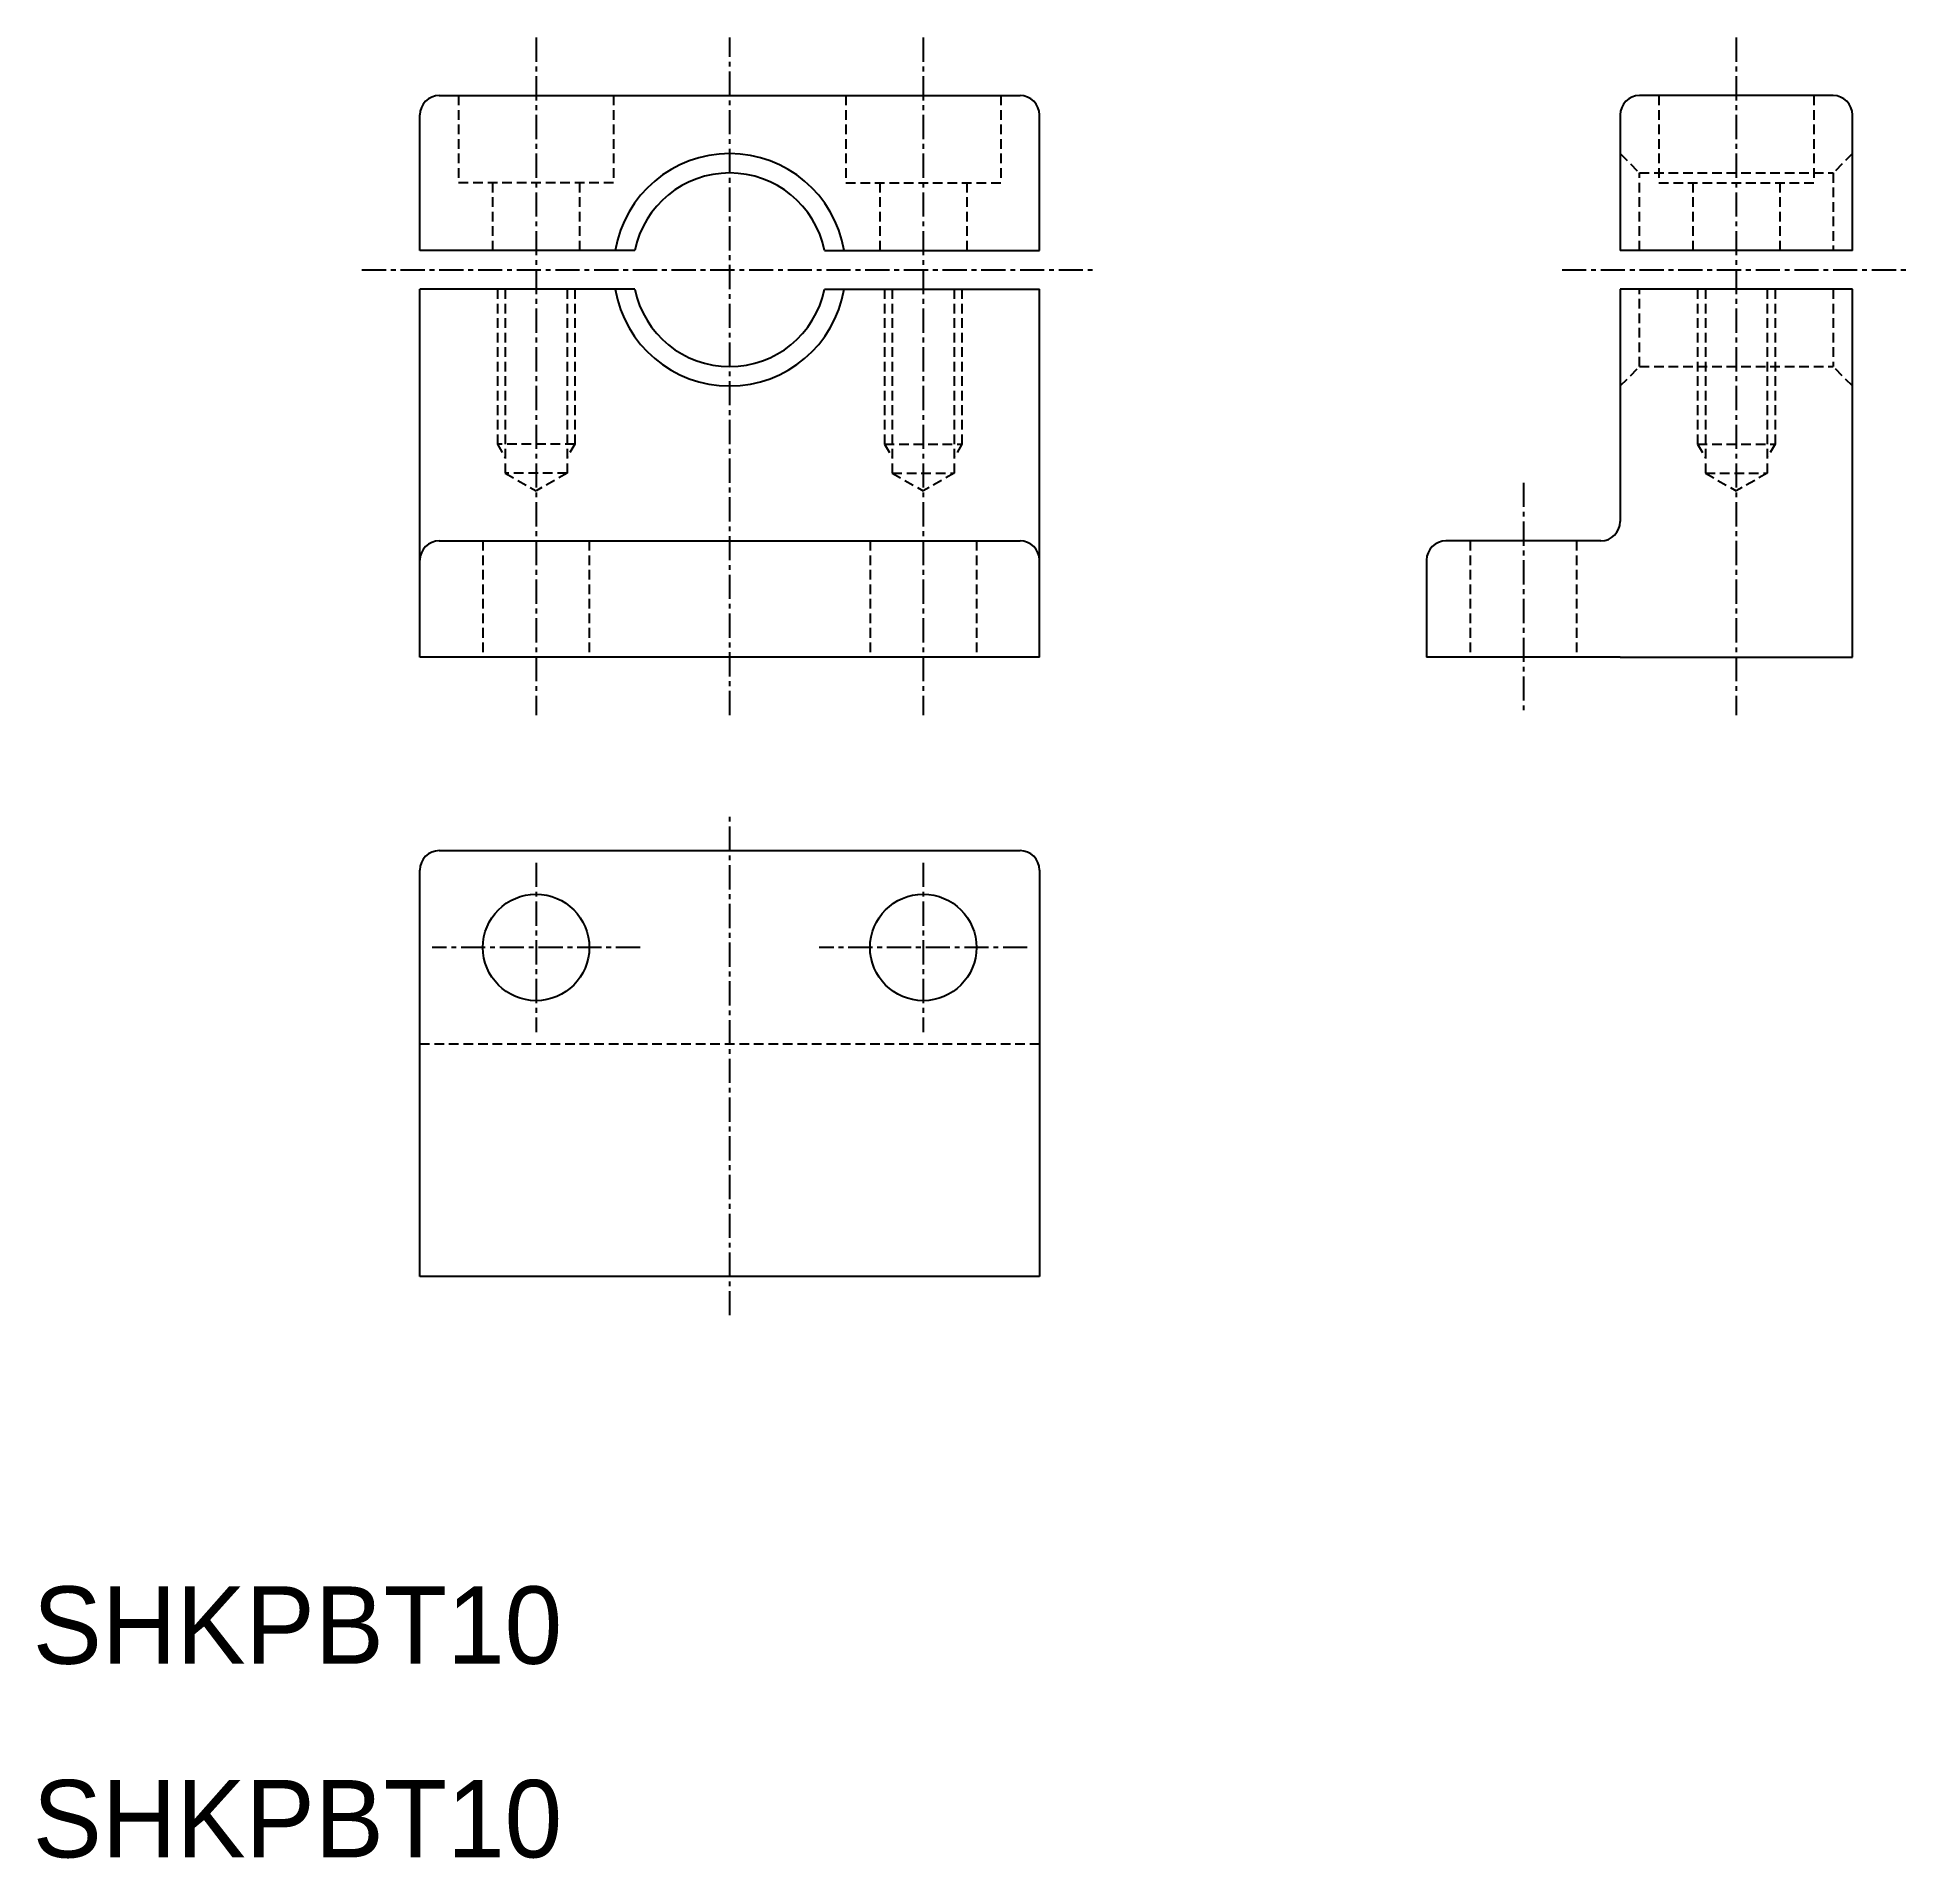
# Model space of a CAD drawing. Extents: x 10.2 to 107, y 9.9 to 104.
import ezdxf

# ---------------------------------------------------------------- set-up
doc = ezdxf.new("R2010")
doc.units = 0
doc.linetypes.add('CENTER', pattern=[2, 1.25, -0.25, 0.25, -0.25])
doc.linetypes.add('DASHED', pattern=[0.75, 0.5, -0.25])
doc.layers.get('0').update_dxf_attribs({"linetype": 'CONTINUOUS'})
doc.layers.add('CENTER', color=1, linetype='CENTER')

msp = doc.modelspace()

# ---------------------------------------------------------------- linework, layer by layer
at = {"color": 7, "linetype": 'CONTINUOUS'}
for p, q in [((31, 101), (46, 101)), ((46, 101), (61, 101)), ((103, 101), (93, 101)), ((30, 93), (30, 100)), ((62, 93), (62, 100)), ((92, 100), (92, 93)), ((104, 93), (104, 100)), ((41.101, 93), (30, 93)), ((50.899, 93), (62, 93)), ((104, 93), (92, 93)), ((30, 72), (30, 91)), ((41.101, 91), (30, 91)), ((50.899, 91), (62, 91)), ((62, 72), (62, 91)), ((104, 91), (92, 91)), ((92, 91), (92, 79)), ((104, 72), (104, 91)), ((31, 78), (61, 78)), ((91, 78), (83, 78)), ((82, 77), (82, 72)), ((62, 72), (30, 72)), ((92, 72), (82, 72)), ((92, 72), (104, 72)), ((31, 62), (61, 62)), ((30, 40), (30, 61)), ((62, 61), (62, 40)), ((62, 40), (30, 40))]:
    msp.add_line(p, q, dxfattribs=at)
at = {"color": 3, "linetype": 'DASHED'}
for p, q in [((32, 101), (32, 96.5)), ((40, 101), (40, 96.5)), ((52, 101), (52, 96.5)), ((60, 101), (60, 96.5)), ((94, 101), (94, 96.5)), ((102, 101), (102, 96.5)), ((92, 98), (93, 97)), ((104, 98), (103, 97)), ((93, 97), (103, 97)), ((93, 93), (93, 97)), ((103, 97), (103, 93)), ((40, 96.5), (32, 96.5)), ((33.75, 96.5), (33.75, 93)), ((38.25, 96.5), (38.25, 93)), ((52, 96.5), (60, 96.5)), ((53.75, 96.5), (53.75, 93)), ((58.25, 96.5), (58.25, 93)), ((94, 96.5), (102, 96.5)), ((95.75, 96.5), (95.75, 93)), ((100.25, 96.5), (100.25, 93)), ((34, 91), (34, 83)), ((34.4, 91), (34.4, 81.5)), ((37.6, 91), (37.6, 81.5)), ((38, 91), (38, 83)), ((54, 91), (54, 83)), ((54.4, 91), (54.4, 81.5)), ((57.6, 91), (57.6, 81.5)), ((58, 91), (58, 83)), ((93, 87), (93, 91)), ((96, 91), (96, 83)), ((96.4, 91), (96.4, 81.5)), ((99.6, 91), (99.6, 81.5)), ((100, 91), (100, 83)), ((103, 91), (103, 87)), ((92, 86), (93, 87)), ((93, 87), (103, 87)), ((104, 86), (103, 87)), ((38, 83), (34, 83)), ((34, 83), (34.4, 82.307)), ((38, 83), (37.6, 82.307)), ((54, 83), (54.4, 82.307)), ((54, 83), (58, 83)), ((58, 83), (57.6, 82.307)), ((96, 83), (96.4, 82.307)), ((96, 83), (100, 83)), ((100, 83), (99.6, 82.307)), ((34.4, 81.5), (36, 80.576)), ((37.6, 81.5), (34.4, 81.5)), ((37.6, 81.5), (36, 80.576)), ((54.4, 81.5), (57.6, 81.5)), ((54.4, 81.5), (56, 80.576)), ((57.6, 81.5), (56, 80.576)), ((96.4, 81.5), (99.6, 81.5)), ((96.4, 81.5), (98, 80.576)), ((99.6, 81.5), (98, 80.576)), ((33.25, 78), (33.25, 72)), ((38.75, 78), (38.75, 72)), ((53.25, 78), (53.25, 72)), ((58.75, 78), (58.75, 72)), ((84.25, 78), (84.25, 72)), ((89.75, 78), (89.75, 72)), ((62, 52), (30, 52))]:
    msp.add_line(p, q, dxfattribs=at)
at = {"color": 7, "linetype": 'CONTINUOUS'}
for centre in [(36, 57), (56, 57)]:
    msp.add_circle(centre, 2.75, dxfattribs=at)
for centre, radius, start, end in [((31, 100), 1, 90, 180), ((61, 100), 1, 0, 90), ((93, 100), 1, 90, 180), ((103, 100), 1, 0, 90), ((46, 92), 6, 9.59407, 170.40593), ((46, 92), 5, 11.53696, 168.46304), ((46, 92), 6, 189.59407, 350.40593), ((46, 92), 5, 191.53696, 348.46304), ((91, 79), 1, 270, 0), ((31, 77), 1, 90, 180), ((61, 77), 1, 0, 90), ((83, 77), 1, 90, 180), ((31, 61), 1, 90, 180), ((61, 61), 1, 0, 90)]:
    msp.add_arc(centre, radius, start, end, dxfattribs=at)
at = {"layer": 'CENTER', "color": 1, "linetype": 'CENTER'}
for p, q in [((36, 104), (36, 69)), ((46, 69), (46, 104)), ((56, 104), (56, 69)), ((98, 104), (98, 69)), ((27, 92), (65, 92)), ((89, 92), (107, 92)), ((87, 81), (87, 69)), ((46, 38), (46, 64)), ((36, 61.375), (36, 52.625)), ((56, 61.375), (56, 52.625)), ((41.375, 57), (30.625, 57)), ((61.375, 57), (50.625, 57))]:
    msp.add_line(p, q, dxfattribs=at)

# ---------------------------------------------------------------- texts
at = {"color": 7, "linetype": 'CONTINUOUS'}
for p in [(10, 20), (10, 10)]:
    msp.add_text('SHKPBT10', height=4, dxfattribs=at).set_placement(p)

doc.saveas('drawing.dxf')
